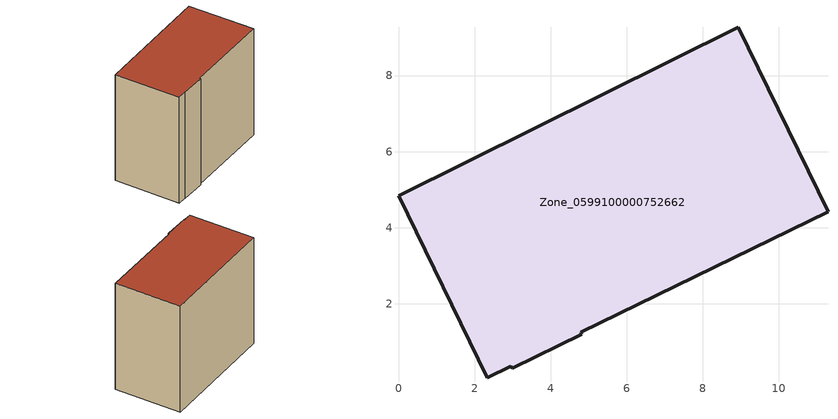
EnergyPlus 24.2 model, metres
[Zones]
Zone_0599100000752662
 floor ground (C_G): 4.8,1.26 4.82,1.2 2.99,0.31 2.95,0.36 2.33,0.06 0,4.84 8.94,9.27 11.29,4.42 z0
 wall outside (C_F): 4.8,1.26 11.29,4.42 8.94,9.27 0,4.84 2.33,0.06 2.95,0.36 2.99,0.31 4.82,1.2 4.8,1.26 z0:9.07
 roof outside (C_R): 4.82,1.2 4.8,1.26 11.29,4.42 8.94,9.27 0,4.84 2.33,0.06 2.95,0.36 2.99,0.31 z9.07
[BUILDING]
Pand.0599100000752662: North Axis=0; Terrain=City; Loads Convergence Tolerance Value=0.04; Temperature Convergence Tolerance Value=0.4; Solar Distribution=FullExterior; Maximum Number of Warmup Days=25; Minimum Number of Warmup Days=1
[Site:Location]
Rotterdam.The.Hague.AP_ZH_NLD Design_Conditions: Latitude=51.96; Longitude=4.45; Time Zone=1; Elevation=-4.5
[SITE:GROUNDTEMPERATURE:BUILDINGSURFACE]
18, 18, 18, 18, 18, 18, 18, 18, 18, 18, 18, 18
[MATERIAL] Thermal Absorptance=0.9; Solar Absorptance=0.7; Visible Absorptance=0.7
Name | Roughness | Thickness | Conductivity | Density | Specific Heat
G.TI.2006-2014 | MediumSmooth | 0.15 | 0.06 | 540 | 1210
F.TI.2006-2014 | Rough | 0.3 | 0.12 | 1920 | 840
R.TI.2006-2014 | MediumRough | 0.2 | 0.08 | 1500 | 1000
[CONSTRUCTION]
C_G: G.TI.2006-2014
C_F: F.TI.2006-2014
C_R: R.TI.2006-2014
[ZONE]
Zone_0599100000752662: Type=1; Multiplier=1; Ceiling Height=Autocalculate; Volume=Autocalculate; Floor Area=autocalculate; Part of Total Floor Area=Yes
[ZONEINFILTRATION:DESIGNFLOWRATE]
Infil_Zone_0599100000752662: Zone or ZoneList or Space or SpaceList=Zone_0599100000752662; Schedule=AlwaysOn; Design Flow Rate Calculation Method=Flow/Area; Flow Rate per Floor Area=0.0015; Constant Term Coefficient=1; Temperature Term Coefficient=0; Velocity Term Coefficient=0; Velocity Squared Term Coefficient=0
[HVACTEMPLATE:ZONE:IDEALLOADSAIRSYSTEM]
Zone_0599100000752662: Maximum Heating Supply Air Temperature=50; Minimum Cooling Supply Air Temperature=13; Maximum Heating Supply Air Humidity Ratio=0.0156; Minimum Cooling Supply Air Humidity Ratio=0.0077; Heating Limit=NoLimit; Cooling Limit=NoLimit; Dehumidification Control Type=ConstantSensibleHeatRatio; Cooling Sensible Heat Ratio=0.7; Dehumidification Setpoint=60; Humidification Control Type=None; Humidification Setpoint=30; Outdoor Air Method=None; Outdoor Air Flow Rate per Person=0.00944; Outdoor Air Flow Rate per Zone Floor Area=0; Outdoor Air Flow Rate per Zone=0; Demand Controlled Ventilation Type=None; Outdoor Air Economizer Type=NoEconomizer; Heat Recovery Type=None; Sensible Heat Recovery Effectiveness=0.7; Latent Heat Recovery Effectiveness=0.65
[ZONECONTROL:THERMOSTAT]
ThermostatControl_Zone_0599100000752662: Zone or ZoneList=Zone_0599100000752662; Control Type Schedule=DualSetpointControlType; Control 1=Thermostat_Zone_0599100000752662; Temperature Difference Between Cutout And Setpoint=0
[THERMOSTATSETPOINT:DUALSETPOINT]
Thermostat_Zone_0599100000752662: Heating Setpoint Temperature Schedule=HeatingSetpoint_Zone_0599100000752662; Cooling Setpoint Temperature Schedule=CoolingSetpoint_Zone_0599100000752662
[SCHEDULE:COMPACT]
HeatingSetpoint_Zone_0599100000752662: Through: 12/31, For: AllDays, Until: 24:00, 21
CoolingSetpoint_Zone_0599100000752662: Through: 12/31, For: AllDays, Until: 24:00, 24
DualSetpointControlType: Through: 12/31, For: AllDays, Until: 24:00, 4
AlwaysOn: Through: 12/31, For: AllDays, Until: 24:00, 1
